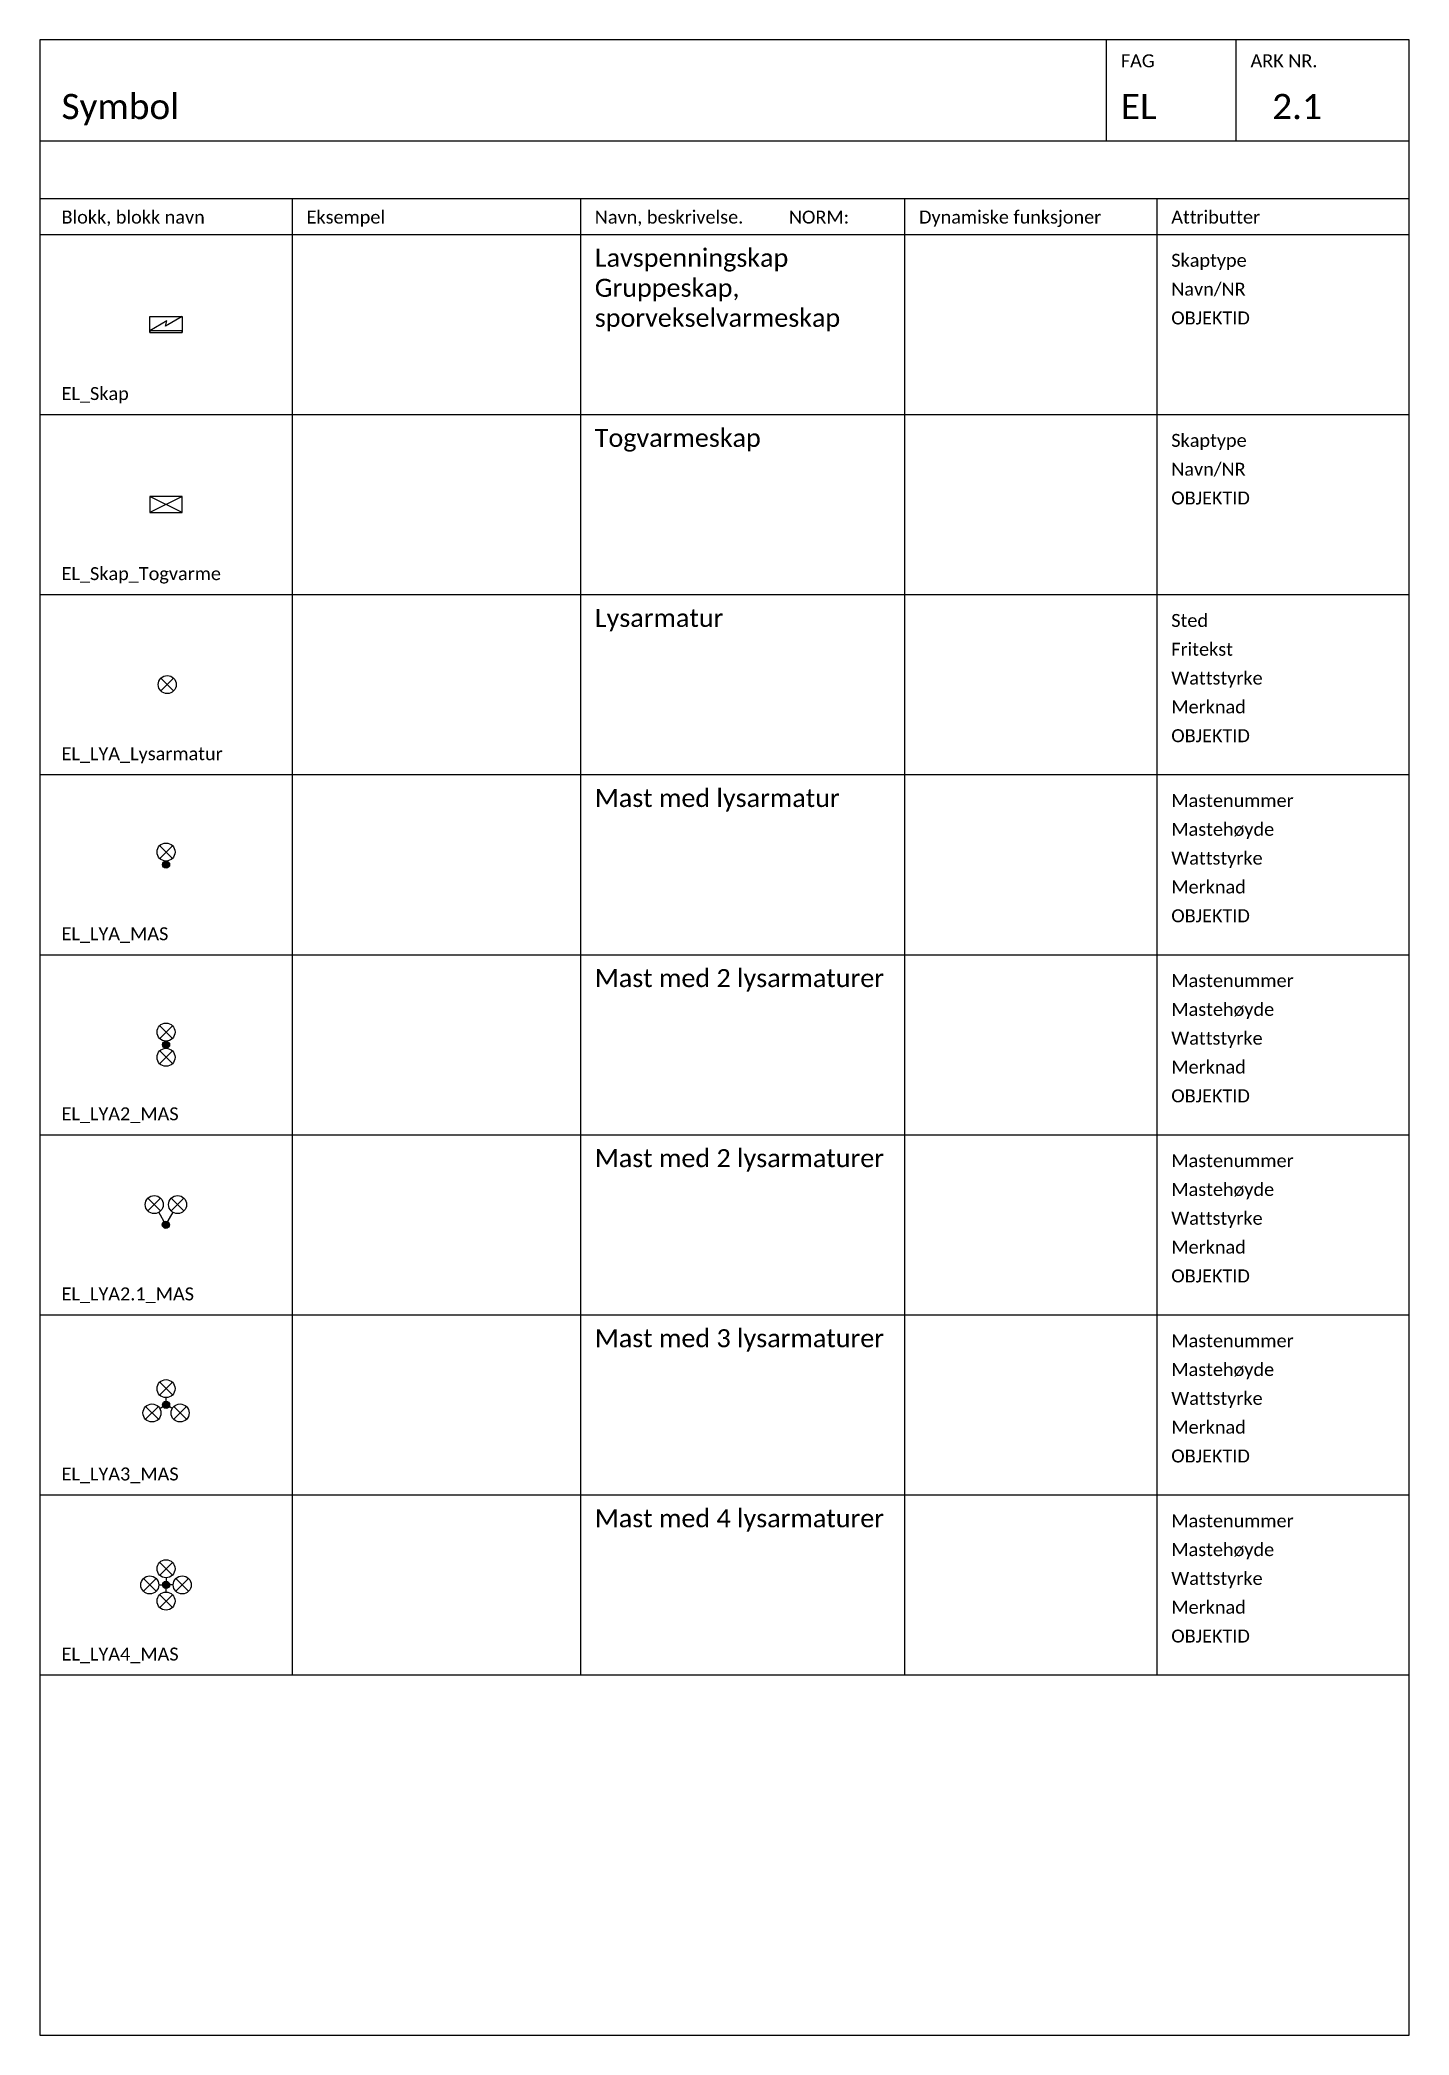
# Paper-space layout '2.1 Symboler' of a CAD drawing. Header units: metres, sheet in millimetres. Extents: x 0 to 190, y 0 to 277.
# The model-space entities are those that its viewports show. They can reach past a viewport. Long polylines and large blocks are cut down to what shows.
import ezdxf
from ezdxf.enums import TextEntityAlignment as Align

# ---------------------------------------------------------------- set-up
doc = ezdxf.new("R2010")
doc.units = ezdxf.units.M
for name, color, linetype in [('JBTEL_ATT_Objektid', 2, 'Continuous'), ('JBTEL_ATT_Tekst', 2, 'Continuous'), ('JBTEL_Komponenter', 4, 'Continuous'), ('RAMME', 5, 'Continuous'), ('RAMME SYMBOLER', 4, 'Continuous'), ('RAMME TEKST', 7, 'Continuous')]:
    doc.layers.add(name, color=color, linetype=linetype)
doc.styles.add('Calibri', font='calibri.ttf')
doc.styles.add('ISO25', font='isocp.shx', dxfattribs={"width": 0.9, "height": 2.5})

# ---------------------------------------------------------------- blocks, each defined once
blk = doc.blocks.new('EL_Skap_Togvarme')
for p, q in [((2.25, -1.125), (-2.25, 1.125)), ((2.25, 1.125), (-2.25, -1.125))]:
    blk.add_line(p, q)
blk.add_lwpolyline([(2.25, -1.125), (2.25, 1.125), (-2.25, 1.125), (-2.25, -1.125)], close=True)
at = {"layer": 'JBTEL_ATT_Objektid', "style": 'ISO25'}
blk.add_attdef('OBJEKTID', text='', height=2.5, dxfattribs=at).set_placement((0, -13.125), align=Align.MIDDLE)
at = {"layer": 'JBTEL_ATT_Tekst', "style": 'ISO25'}
for tag, p in [('TYPE', (0, -5.125)), ('NAVN/NR', (0, -9.125))]:
    blk.add_attdef(tag, text='', height=2.5, dxfattribs=at).set_placement(p, align=Align.MIDDLE)
blk = doc.blocks.new('EL_Skap')
for p, q in [((0.09, 0.5), (-2.25, -0.87)), ((2.25, 1.12), (-0.09, -0.25)), ((-0.09, -0.25), (0.09, 0.5))]:
    blk.add_line(p, q)
blk.add_lwpolyline([(-2.25, -1.12), (-2.25, 1.12), (2.25, 1.12), (2.25, -1.12)])
blk.add_lwpolyline([(-2.25, -1.12), (2.25, -1.12), (2.25, -0.87), (-2.25, -0.87)], close=True)
at = {"layer": 'JBTEL_ATT_Objektid', "style": 'ISO25'}
blk.add_attdef('OBJEKTID', text='', height=2.5, dxfattribs=at).set_placement((0, -13.12), align=Align.MIDDLE)
at = {"layer": 'JBTEL_ATT_Tekst', "style": 'ISO25'}
for tag, p in [('TYPE', (0, -5.12)), ('NAVN/NR', (0, -9.12))]:
    blk.add_attdef(tag, text='', height=2.5, dxfattribs=at).set_placement(p, align=Align.MIDDLE)
blk = doc.blocks.new('EL_LYA_Lysarmatur')
for p, q in [((0.88, -0.88), (-0.88, 0.88)), ((-0.88, -0.88), (0.88, 0.88))]:
    blk.add_line(p, q)
blk.add_circle((0, 0), 1.25)
at = {"layer": 'JBTEL_ATT_Objektid', "style": 'ISO25'}
blk.add_attdef('OBJEKTID', text='', height=2.5, dxfattribs=at).set_placement((0, -22.5), align=Align.CENTER)
at = {"layer": 'JBTEL_ATT_Tekst', "style": 'ISO25'}
for tag, p in [('STED', (0, -6.5)), ('FRITEKST', (0, -10.5)), ('WATTSTYRKE', (0, -14.5)), ('MERKNADER', (0, -18.5))]:
    blk.add_attdef(tag, text='', height=2.5, dxfattribs=at).set_placement(p, align=Align.CENTER)
blk = doc.blocks.new('EL_LYA_MAS')
h = blk.add_hatch(color=256)
h.dxf.hatch_style = 1
edge = h.paths.add_edge_path()
edge.add_arc((0, 0), 0.5, 0, 360)
for p, q in [((0.88, 0.87), (-0.88, 2.63)), ((-0.88, 0.87), (0.88, 2.63))]:
    blk.add_line(p, q)
for centre, radius in [((0, 1.75), 1.25), ((0, 0), 0.5)]:
    blk.add_circle(centre, radius)
at = {"layer": 'JBTEL_ATT_Objektid', "style": 'ISO25'}
blk.add_attdef('OBJEKTID', text='', height=2.5, dxfattribs=at).set_placement((0, -22.5), align=Align.CENTER)
at = {"layer": 'JBTEL_ATT_Tekst', "style": 'ISO25'}
for tag, p in [('MASTENR', (0, -6.5)), ('MASTEHOYDE', (0, -10.5)), ('WATTSTYRKE', (0, -14.5)), ('MERKNADER', (0, -18.5))]:
    blk.add_attdef(tag, text='', height=2.5, dxfattribs=at).set_placement(p, align=Align.CENTER)
blk = doc.blocks.new('EL_LYA2_MAS')
h = blk.add_hatch(color=256)
h.dxf.hatch_style = 1
edge = h.paths.add_edge_path()
edge.add_arc((0, 0), 0.5, 0, 360)
for p, q in [((0.88, 0.87), (-0.88, 2.63)), ((-0.88, 0.87), (0.88, 2.63)), ((0.88, -2.63), (-0.88, -0.87)), ((-0.88, -2.63), (0.88, -0.87))]:
    blk.add_line(p, q)
for centre, radius in [((0, 1.75), 1.25), ((0, 0), 0.5), ((0, -1.75), 1.25)]:
    blk.add_circle(centre, radius)
at = {"layer": 'JBTEL_ATT_Objektid', "style": 'ISO25'}
blk.add_attdef('OBJEKTID', text='', height=2.5, dxfattribs=at).set_placement((0, -24.5), align=Align.CENTER)
at = {"layer": 'JBTEL_ATT_Tekst', "style": 'ISO25'}
for tag, p in [('MASTENR', (0, -8.5)), ('MASTEHOYDE', (0, -12.5)), ('WATTSTYRKE', (0, -16.5)), ('MERKNADER', (0, -20.5))]:
    blk.add_attdef(tag, text='', height=2.5, dxfattribs=at).set_placement(p, align=Align.CENTER)
blk = doc.blocks.new('EL_LYA2.1_MAS')
h = blk.add_hatch(color=256)
h.dxf.hatch_style = 1
edge = h.paths.add_edge_path()
edge.add_arc((0, 0), 0.5, 0, 360)
for p, q in [((-2.51, 3.7), (-0.74, 1.93)), ((-0.74, 3.7), (-2.51, 1.93)), ((2.51, 3.7), (0.74, 1.93)), ((0.74, 3.7), (2.51, 1.93)), ((0, 0), (-1, 1.73)), ((0, 0), (1, 1.73))]:
    blk.add_line(p, q)
for centre, radius in [((-1.62, 2.81), 1.25), ((1.63, 2.81), 1.25), ((0, 0), 0.5)]:
    blk.add_circle(centre, radius)
at = {"layer": 'JBTEL_ATT_Objektid', "style": 'ISO25'}
blk.add_attdef('OBJEKTID', text='', height=2.5, dxfattribs=at).set_placement((0, -24.5), align=Align.CENTER)
at = {"layer": 'JBTEL_ATT_Tekst', "style": 'ISO25'}
for tag, p in [('MASTENR', (0, -8.5)), ('MASTEHOYDE', (0, -12.5)), ('WATTSTYRKE', (0, -16.5)), ('MERKNADER', (0, -20.5))]:
    blk.add_attdef(tag, text='', height=2.5, dxfattribs=at).set_placement(p, align=Align.CENTER)
blk = doc.blocks.new('EL_LYA3_MAS')
h = blk.add_hatch(color=256)
h.dxf.hatch_style = 1
edge = h.paths.add_edge_path()
edge.add_arc((0, 0), 0.5, 0, 360)
for p, q in [((0.88, 1.37), (-0.88, 3.13)), ((-0.88, 1.37), (0.88, 3.13)), ((0, 0.5), (0, 1)), ((-1.06, -2.01), (-2.83, -0.24)), ((-2.83, -2.01), (-1.06, -0.24)), ((-0.87, -0.5), (-0.43, -0.25)), ((0.87, -0.5), (0.43, -0.25)), ((2.83, -2.01), (1.06, -0.24)), ((1.06, -2.01), (2.83, -0.24))]:
    blk.add_line(p, q)
for centre, radius in [((0, 2.25), 1.25), ((-1.95, -1.13), 1.25), ((0, 0), 0.5), ((1.95, -1.13), 1.25)]:
    blk.add_circle(centre, radius)
at = {"layer": 'JBTEL_ATT_Objektid', "style": 'ISO25'}
blk.add_attdef('OBJEKTID', text='', height=2.5, dxfattribs=at).set_placement((0, -24.5), align=Align.CENTER)
at = {"layer": 'JBTEL_ATT_Tekst', "style": 'ISO25'}
for tag, p in [('MASTENR', (0, -8.5)), ('MASTEHOYDE', (0, -12.5)), ('WATTSTYRKE', (0, -16.5)), ('MERKNADER', (0, -20.5))]:
    blk.add_attdef(tag, text='', height=2.5, dxfattribs=at).set_placement(p, align=Align.CENTER)
blk = doc.blocks.new('EL_LYA4_MAS')
h = blk.add_hatch(color=256)
h.dxf.hatch_style = 1
edge = h.paths.add_edge_path()
edge.add_arc((0, 0), 0.5, 0, 360)
for p, q in [((0.88, 1.37), (-0.88, 3.13)), ((-0.88, 1.37), (0.88, 3.13)), ((-1.37, -0.88), (-3.13, 0.88)), ((-3.13, -0.88), (-1.37, 0.88)), ((-1, 0), (-0.5, 0)), ((0, 1), (0, 0.5)), ((1, 0), (0.5, 0)), ((3.13, -0.88), (1.37, 0.88)), ((1.37, -0.88), (3.13, 0.88)), ((0.88, -3.13), (-0.88, -1.37)), ((-0.88, -3.13), (0.88, -1.37)), ((0, -1), (0, -0.5))]:
    blk.add_line(p, q)
for centre, radius in [((0, 2.25), 1.25), ((-2.25, 0), 1.25), ((0, 0), 0.5), ((2.25, 0), 1.25), ((0, -2.25), 1.25)]:
    blk.add_circle(centre, radius)
at = {"layer": 'JBTEL_ATT_Objektid', "style": 'ISO25'}
blk.add_attdef('OBJEKTID', text='', height=2.5, dxfattribs=at).set_placement((0, -24.5), align=Align.CENTER)
at = {"layer": 'JBTEL_ATT_Tekst', "style": 'ISO25'}
for tag, p in [('MASTENR', (0, -8.5)), ('MASTEHOYDE', (0, -12.5)), ('WATTSTYRKE', (0, -16.5)), ('MERKNADER', (0, -20.5))]:
    blk.add_attdef(tag, text='', height=2.5, dxfattribs=at).set_placement(p, align=Align.CENTER)

msp = doc.modelspace()

# ---------------------------------------------------------------- linework, layer by layer
at = {"layer": 'RAMME'}
msp.add_line((0, -44), (190, -44), dxfattribs=at)
msp.add_lwpolyline([(190, -30), (0, -30), (0, -307), (190, -307)], close=True, dxfattribs=at)
at = {"layer": 'RAMME SYMBOLER'}
for p, q in [((148, -44), (148, -30)), ((166, -44), (166, -30)), ((0, -52), (190, -52)), ((35, -52), (35, -257)), ((75, -52), (75, -257)), ((120, -52), (120, -257)), ((155, -52), (155, -257)), ((0, -57), (190, -57)), ((0, -82), (190, -82)), ((0, -107), (190, -107)), ((0, -132), (190, -132)), ((0, -157), (190, -157)), ((0, -182), (190, -182)), ((0, -207), (190, -207)), ((0, -232), (190, -232)), ((0, -257), (190, -257))]:
    msp.add_line(p, q, dxfattribs=at)

# ---------------------------------------------------------------- block references
at = {"layer": 'JBTEL_Komponenter'}
for name, p in [('EL_Skap', (17.5, -69.5)), ('EL_Skap_Togvarme', (17.5, -94.5)), ('EL_LYA_Lysarmatur', (17.67, -119.5)), ('EL_LYA_MAS', (17.5, -144.5)), ('EL_LYA2_MAS', (17.5, -169.5)), ('EL_LYA2.1_MAS', (17.48, -194.5)), ('EL_LYA3_MAS', (17.5, -219.5)), ('EL_LYA4_MAS', (17.5, -244.5))]:
    msp.add_blockref(name, p, dxfattribs=at)

# ---------------------------------------------------------------- texts
at = {"layer": 'RAMME TEKST', "linetype": 'ByBlock', "style": 'Calibri'}
for s, height, p in [('FAG', 1.8, (150, -33.8)), ('ARK NR.', 1.8, (168, -33.8)), ('Symbol', 3.5, (3, -41)), ('EL', 3.5, (150, -41)), ('2.1', 3.5, (171, -41)), ('Blokk, blokk navn', 1.8, (3, -55.5)), ('Eksempel', 1.8, (37, -55.5)), ('Navn, beskrivelse.          NORM:', 1.8, (77, -55.5)), ('Dynamiske funksjoner', 1.8, (122, -55.5)), ('Attributter', 1.8, (157, -55.5)), ('EL_Skap', 1.8, (3, -80)), ('EL_Skap_Togvarme', 1.8, (3, -105)), ('EL_LYA_Lysarmatur ', 1.8, (3, -130)), ('EL_LYA_MAS', 1.8, (3, -155)), ('EL_LYA2_MAS', 1.8, (3, -180)), ('EL_LYA2.1_MAS', 1.8, (3, -205)), ('EL_LYA3_MAS', 1.8, (3, -230)), ('EL_LYA4_MAS', 1.8, (3, -255))]:
    msp.add_text(s, height=height, dxfattribs=at).set_placement(p)
at = {"layer": 'RAMME TEKST', "style": 'Calibri'}
for s, p in [('Skaptype', (157, -61.5)), ('Navn/NR', (157, -65.5)), ('OBJEKTID', (157, -69.5)), ('Skaptype', (157, -86.5)), ('Navn/NR', (157, -90.5)), ('OBJEKTID', (157, -94.5)), ('Sted', (157, -111.5)), ('Fritekst', (157, -115.5)), ('Wattstyrke', (157, -119.5)), ('Merknad', (157, -123.5)), ('OBJEKTID', (157, -127.5)), ('Mastenummer', (157, -136.5)), ('Mastehøyde', (157, -140.5)), ('Wattstyrke', (157, -144.5)), ('Merknad', (157, -148.5)), ('OBJEKTID', (157, -152.5)), ('Mastenummer', (157, -161.5)), ('Mastehøyde', (157, -165.5)), ('Wattstyrke', (157, -169.5)), ('Merknad', (157, -173.5)), ('OBJEKTID', (157, -177.5)), ('Mastenummer', (157, -186.5)), ('Mastehøyde', (157, -190.5)), ('Wattstyrke', (157, -194.5)), ('Merknad', (157, -198.5)), ('OBJEKTID', (157, -202.5)), ('Mastenummer', (157, -211.5)), ('Mastehøyde', (157, -215.5)), ('Wattstyrke', (157, -219.5)), ('Merknad', (157, -223.5)), ('OBJEKTID', (157, -227.5)), ('Mastenummer', (157, -236.5)), ('Mastehøyde', (157, -240.5)), ('Wattstyrke', (157, -244.5)), ('Merknad', (157, -248.5)), ('OBJEKTID', (157, -252.5))]:
    msp.add_text(s, height=1.8, dxfattribs=at).set_placement(p)
at = {"layer": 'RAMME TEKST', "linetype": 'ByBlock', "char_height": 2.5, "attachment_point": 1, "style": 'Calibri'}
for s, insert in [('Lavspenningskap\\PGruppeskap,\\Psporvekselvarmeskap', (77, -59)), ('Togvarmeskap', (77, -84)), ('Lysarmatur', (77, -109)), ('{\\W1;Mast med lysarmatur}', (77, -134)), ('Mast med 2 lysarmaturer', (77, -159)), ('Mast med 2 lysarmaturer', (77, -184)), ('{\\W1;Mast med 3 lysarmaturer}', (77, -209)), ('Mast med 4 lysarmaturer', (77, -234))]:
    msp.add_mtext_dynamic_manual_height_columns(s, width=46, gutter_width=6.5, heights=[0], dxfattribs=dict(at, insert=insert))

psp = doc.layouts.new('2.1 Symboler')

# ---------------------------------------------------------------- viewports
at = {"layer": 'RAMME', "view_target_point": (95, -168.5)}
psp.add_viewport(center=(95, 138.5), size=(190, 277), view_center_point=(0, 0), view_height=277, dxfattribs=at)

doc.saveas('drawing.dxf')
